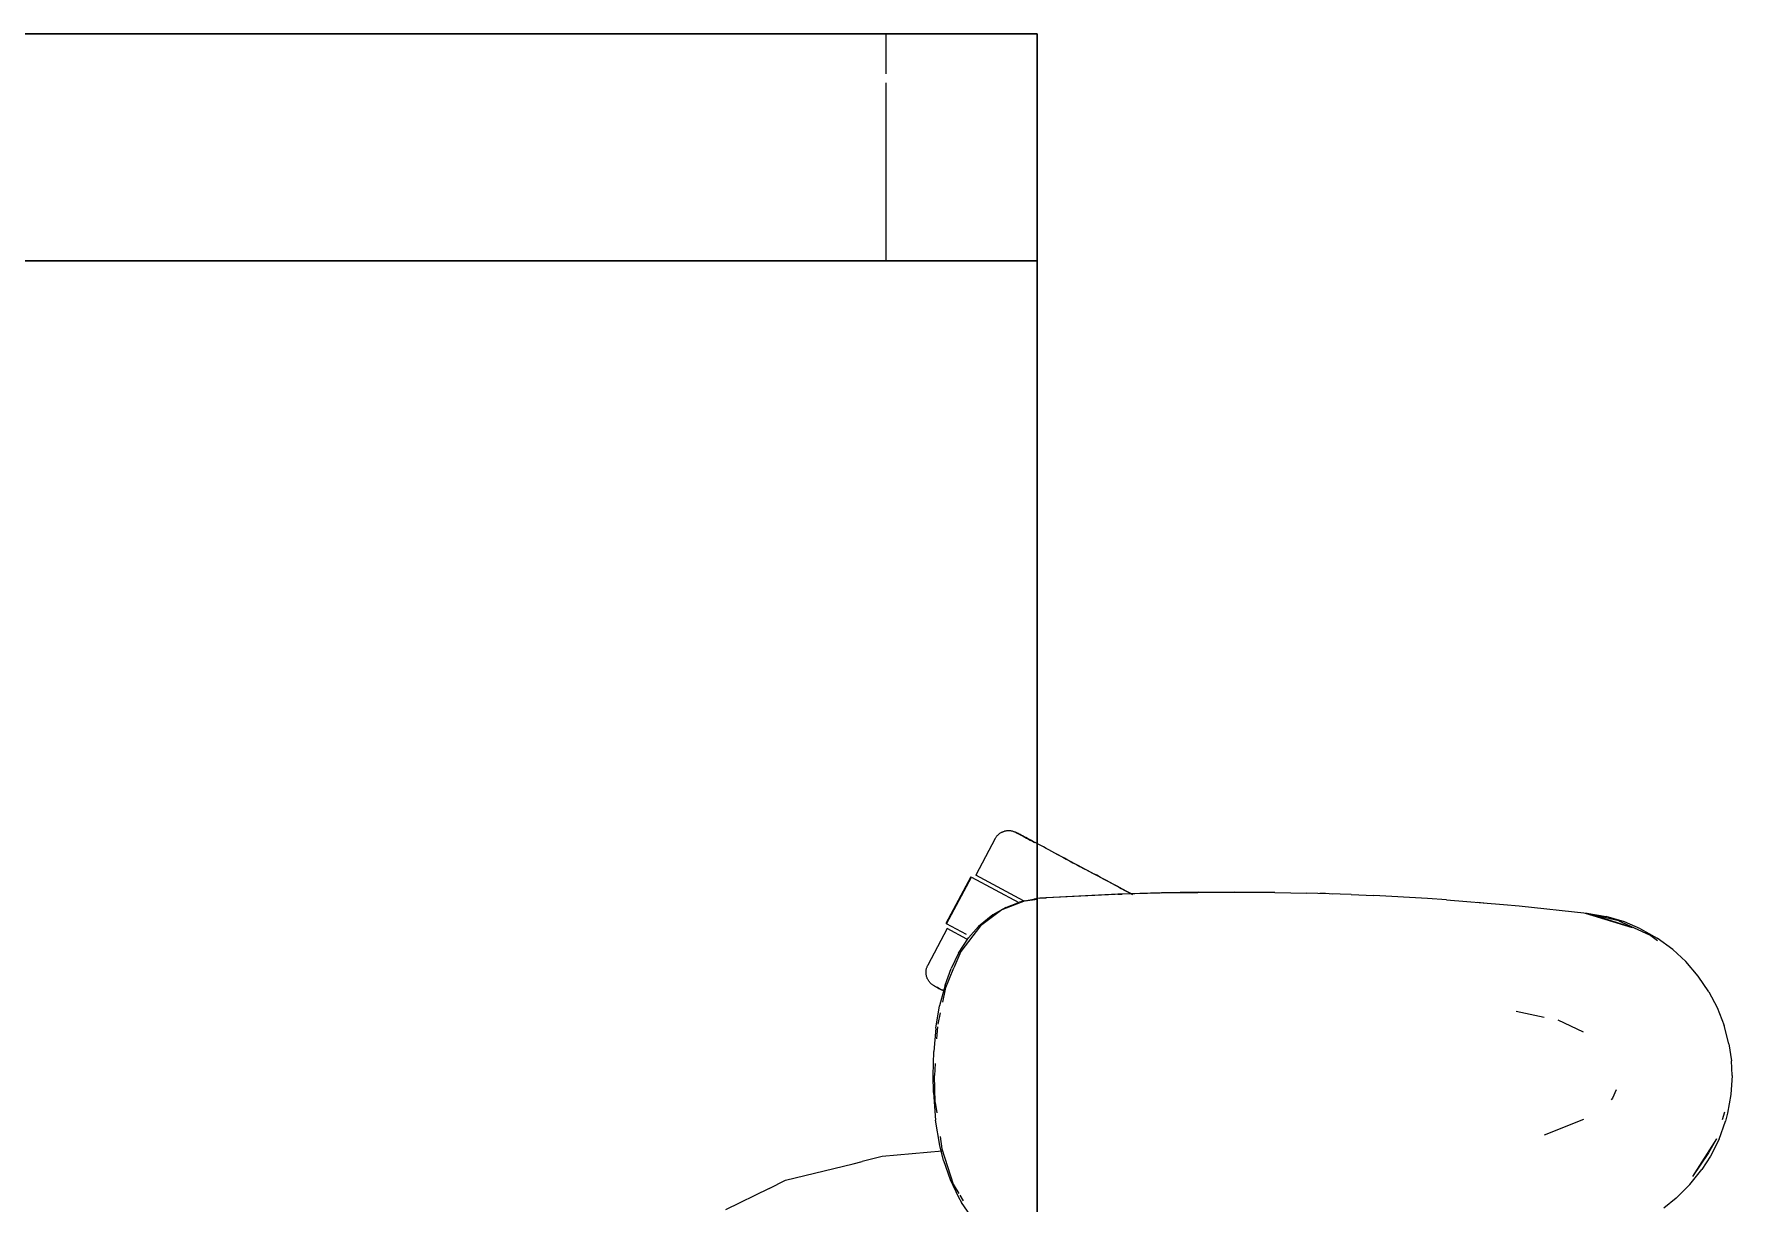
# Model space of a CAD drawing. Header units: millimetres. Extents: x 79795 to 317870, y -36033 to 97293.
# Drawn here: x 226031.5 to 226480.6, y 10690.5 to 10999.8 of the extents above; entities that cross this region are included whole.
import ezdxf

# ---------------------------------------------------------------- set-up
doc = ezdxf.new("R2010")
doc.units = ezdxf.units.MM
doc.header["$MEASUREMENT"] = 0
doc.layers.add('G-IMPT', color=8, linetype='CONTINUOUS', lineweight=9)
doc.layers.add('I-FURN', color=8, linetype='CONTINUOUS', lineweight=9)

msp = doc.modelspace()

# ---------------------------------------------------------------- linework, layer by layer
at = {"layer": 'G-IMPT'}
for p, q in [((226293.66, 10770.46), (226287.47, 10768.05)), ((226288.5, 10768.72), (226292.14, 10770.11)), ((226293.49, 10770.48), (226292.14, 10770.11)), ((226293.49, 10770.48), (226295.88, 10770.92)), ((226293.66, 10770.46), (226296.83, 10770.94)), ((226297.53, 10771.18), (226295.88, 10770.92)), ((226319.31, 10772.26), (226297.53, 10771.18)), ((226318.1, 10772.22), (226297.53, 10771.18)), ((226297.53, 10771.18), (226299.13, 10771.29)), ((226319.31, 10772.26), (226299.13, 10771.29)), ((226339.5, 10772.73), (226318.1, 10772.22)), ((226329.66, 10772.57), (226318.1, 10772.22)), ((226318.1, 10772.22), (226319.31, 10772.26)), ((226339.5, 10772.73), (226319.31, 10772.26)), ((226329.66, 10772.57), (226348.89, 10772.77)), ((226339.5, 10772.73), (226329.66, 10772.57)), ((226359.68, 10772.68), (226329.66, 10772.57)), ((226337.46, 10772.71), (226335.55, 10772.64)), ((226340.4, 10772.68), (226337.46, 10772.71)), ((226359.68, 10772.68), (226339.5, 10772.73)), ((226359.68, 10772.68), (226348.89, 10772.77)), ((226359.68, 10772.68), (226368.1, 10772.52)), ((226379.86, 10772.13), (226368.1, 10772.52)), ((226373.04, 10772.38), (226371.54, 10772.39)), ((226374.97, 10772.27), (226373.04, 10772.38)), ((226379.86, 10772.13), (226385.88, 10771.87)), ((226400.02, 10771.06), (226385.88, 10771.87)), ((226405.11, 10770.74), (226400.02, 10771.06)), ((226405.11, 10770.74), (226420.17, 10769.49)), ((226413.29, 10770.09), (226414.97, 10769.92)), ((226285.06, 10766.76), (226281.32, 10763.68)), ((226287.47, 10768.05), (226281.84, 10763.88)), ((226288.5, 10768.72), (226285.06, 10766.76)), ((226420.17, 10769.49), (226424.3, 10769.14)), ((226424.3, 10769.14), (226442.22, 10767.24)), ((226441.71, 10767.24), (226454.17, 10763.41)), ((226441.71, 10767.24), (226445.03, 10766.32)), ((226442.22, 10767.24), (226447.27, 10766.34)), ((226450.68, 10765.2), (226442.28, 10767.11)), ((226454.17, 10763.41), (226445.03, 10766.32)), ((226452.13, 10764.88), (226447.27, 10766.34)), ((226281.84, 10763.88), (226276.63, 10757.09)), ((226278.66, 10760.64), (226281.32, 10763.68)), ((226450.68, 10765.2), (226458.74, 10761.46)), ((226456.37, 10763.07), (226452.13, 10764.88)), ((226456.37, 10763.07), (226460.81, 10760.55)), ((226460.85, 10759.86), (226458.74, 10761.46)), ((226276, 10756.6), (226274.02, 10752.52)), ((226276.63, 10757.09), (226274.79, 10752.7)), ((226276, 10756.6), (226278.66, 10760.64)), ((226464.89, 10757.56), (226460.81, 10760.55)), ((226464.89, 10757.56), (226468.33, 10754.39)), ((226272.43, 10748.19), (226274.02, 10752.52)), ((226272.46, 10747.07), (226274.79, 10752.7)), ((226471.65, 10750.56), (226468.33, 10754.39)), ((226272.43, 10748.19), (226271, 10742.71)), ((226474.48, 10746.39), (226471.65, 10750.56)), ((226272.46, 10747.07), (226271.75, 10743.61)), ((226474.48, 10746.39), (226476.67, 10742.23)), ((226270, 10736.78), (226271, 10742.71)), ((226271.19, 10740.86), (226270.56, 10737.81)), ((226423.51, 10741.27), (226430.94, 10739.7)), ((226441.34, 10735.67), (226434.56, 10738.93)), ((226476.67, 10742.23), (226478.51, 10737.52)), ((226270, 10736.78), (226269.44, 10730.63)), ((226270.42, 10737.11), (226270.22, 10733.91)), ((226479.77, 10732.65), (226478.51, 10737.52)), ((226269.26, 10724.29), (226269.44, 10730.63)), ((226479.77, 10732.65), (226480.42, 10728.14)), ((226269.82, 10727.4), (226269.63, 10724.29)), ((226480.59, 10724.29), (226480.42, 10728.14)), ((226269.35, 10719.78), (226269.26, 10724.29)), ((226269.86, 10717.12), (226269.63, 10724.29)), ((226449.97, 10720.46), (226448.96, 10718.24)), ((226480.59, 10724.29), (226480.29, 10719.25)), ((226269.35, 10719.78), (226269.92, 10712.47)), ((226269.86, 10717.12), (226270.26, 10714.34)), ((226448.96, 10718.24), (226448.66, 10717.79)), ((226480.29, 10719.25), (226479.41, 10714.3)), ((226271.04, 10705.7), (226269.92, 10712.47)), ((226431.01, 10708.57), (226441.43, 10712.71)), ((226477.14, 10707.4), (226478.85, 10712.17)), ((226478.05, 10712.61), (226478.67, 10714.64)), ((226479.41, 10714.3), (226478.85, 10712.17)), ((226271.13, 10708.15), (226271.59, 10704.86)), ((226476.49, 10707.49), (226470.17, 10697.54)), ((226476.49, 10707.49), (226474.33, 10703.82)), ((226477.14, 10707.4), (226474.9, 10702.89)), ((226255.84, 10702.8), (226250.55, 10701.5)), ((226271.72, 10704.24), (226255.84, 10702.8)), ((226272.02, 10701.78), (226271.04, 10705.7)), ((226271.59, 10704.86), (226274.62, 10695.47)), ((226474.33, 10703.82), (226470.17, 10697.54)), ((226474.9, 10702.89), (226472.63, 10699.34)), ((226230.24, 10696.52), (226248.18, 10700.92)), ((226248.18, 10700.92), (226250.55, 10701.5)), ((226272.02, 10701.78), (226273.76, 10696.69)), ((226469.44, 10695.37), (226472.63, 10699.34)), ((226225.88, 10694.37), (226214.41, 10688.72)), ((226225.88, 10694.37), (226230.24, 10696.52)), ((226273.76, 10696.69), (226275.96, 10692.05)), ((226274.62, 10695.47), (226276.09, 10693.02)), ((226469.44, 10695.37), (226465.84, 10691.82)), ((226275.96, 10692.05), (226276.77, 10690.68)), ((226276.37, 10692.55), (226277.23, 10691.11)), ((226279.21, 10687.22), (226276.77, 10690.68)), ((226465.84, 10691.82), (226462.53, 10689.19))]:
    msp.add_line(p, q, dxfattribs=at)
at = {"layer": 'I-FURN'}
for p, q in [((225496.83, 10999.83), (226296.83, 10999.83)), ((226296.83, 10999.83), (225496.83, 10999.83)), ((225496.83, 10999.83), (226296.83, 10999.83)), ((226256.83, 10999.83), (225536.83, 10999.83)), ((226296.83, 10999.83), (226256.83, 10999.83)), ((226256.83, 10989.25), (226256.83, 10999.83)), ((226256.83, 10989.25), (226256.83, 10999.83)), ((226296.83, 10939.83), (226296.83, 10999.83)), ((226296.83, 10999.83), (226296.83, 10939.83)), ((226296.83, 9399.83), (226296.83, 10999.83)), ((226296.83, 10999.83), (226296.83, 9399.83)), ((226256.83, 10939.83), (226256.83, 10986.93)), ((226256.83, 10939.83), (226256.83, 10986.93)), ((225536.83, 10939.83), (226256.83, 10939.83)), ((226296.83, 10939.83), (225861.83, 10939.83)), ((226256.83, 10939.83), (226296.83, 10939.83)), ((226286.25, 10787.71), (226286.36, 10787.83)), ((226286.36, 10787.83), (226286.47, 10787.94)), ((226286.47, 10787.94), (226286.59, 10788.05)), ((226286.59, 10788.05), (226286.71, 10788.16)), ((226286.71, 10788.16), (226286.84, 10788.25)), ((226286.84, 10788.25), (226286.97, 10788.35)), ((226286.97, 10788.35), (226287.11, 10788.44)), ((226287.11, 10788.44), (226287.25, 10788.52)), ((226287.25, 10788.52), (226287.39, 10788.6)), ((226287.39, 10788.6), (226287.53, 10788.67)), ((226287.53, 10788.67), (226287.68, 10788.74)), ((226287.68, 10788.74), (226287.83, 10788.8)), ((226287.83, 10788.8), (226287.98, 10788.85)), ((226287.98, 10788.85), (226288.13, 10788.9)), ((226288.13, 10788.9), (226288.29, 10788.94)), ((226288.29, 10788.94), (226288.45, 10788.97)), ((226288.45, 10788.97), (226288.6, 10789)), ((226288.6, 10789), (226288.76, 10789.03)), ((226288.76, 10789.03), (226288.92, 10789.04)), ((226288.92, 10789.04), (226289.09, 10789.05)), ((226289.09, 10789.05), (226289.25, 10789.06)), ((226289.25, 10789.06), (226289.41, 10789.05)), ((226289.41, 10789.05), (226289.57, 10789.04)), ((226289.57, 10789.04), (226289.73, 10789.03)), ((226289.73, 10789.03), (226289.89, 10789.01)), ((226289.89, 10789.01), (226290.05, 10788.98)), ((226290.05, 10788.98), (226290.2, 10788.94)), ((226290.2, 10788.94), (226290.36, 10788.9)), ((226290.36, 10788.9), (226290.51, 10788.85)), ((226290.51, 10788.85), (226290.67, 10788.8)), ((226290.67, 10788.8), (226290.82, 10788.74)), ((226290.82, 10788.74), (226290.96, 10788.68)), ((226290.96, 10788.68), (226291.11, 10788.61)), ((226291.11, 10788.61), (226291.15, 10788.59)), ((226291.15, 10788.59), (226291.17, 10788.57)), ((226291.15, 10788.58), (226291.15, 10788.59)), ((226291.19, 10788.56), (226291.15, 10788.58)), ((226291.17, 10788.57), (226291.23, 10788.54)), ((226291.28, 10788.52), (226291.19, 10788.56)), ((226291.23, 10788.54), (226291.33, 10788.49)), ((226291.4, 10788.45), (226291.28, 10788.52)), ((226291.33, 10788.49), (226291.47, 10788.41)), ((226291.56, 10788.37), (226291.4, 10788.45)), ((226291.47, 10788.41), (226291.65, 10788.32)), ((226291.76, 10788.26), (226291.56, 10788.37)), ((226291.65, 10788.32), (226291.87, 10788.2)), ((226292, 10788.13), (226291.76, 10788.26)), ((226291.87, 10788.2), (226292.13, 10788.06)), ((226292.28, 10787.98), (226292, 10788.13)), ((226292.13, 10788.06), (226292.42, 10787.91)), ((226292.6, 10787.81), (226292.28, 10787.98)), ((226292.42, 10787.91), (226292.76, 10787.73)), ((226285.7, 10786.92), (226280.55, 10777.23)), ((226285.7, 10786.92), (226285.78, 10787.06)), ((226285.78, 10787.06), (226285.86, 10787.2)), ((226285.86, 10787.2), (226285.95, 10787.33)), ((226285.95, 10787.33), (226286.04, 10787.46)), ((226286.04, 10787.46), (226286.14, 10787.59)), ((226286.14, 10787.59), (226286.25, 10787.71)), ((226292.96, 10787.62), (226292.6, 10787.81)), ((226292.76, 10787.73), (226293.13, 10787.53)), ((226293.35, 10787.41), (226292.96, 10787.62)), ((226293.13, 10787.53), (226293.54, 10787.31)), ((226293.78, 10787.19), (226293.35, 10787.41)), ((226293.54, 10787.31), (226293.99, 10787.07)), ((226294.24, 10786.94), (226293.78, 10787.19)), ((226293.99, 10787.07), (226294.47, 10786.82)), ((226294.74, 10786.67), (226294.24, 10786.94)), ((226294.47, 10786.82), (226294.99, 10786.54)), ((226295.28, 10786.39), (226294.74, 10786.67)), ((226294.99, 10786.54), (226295.54, 10786.25)), ((226295.85, 10786.09), (226295.28, 10786.39)), ((226295.54, 10786.25), (226296.12, 10785.94)), ((226296.45, 10785.77), (226295.85, 10786.09)), ((226297.08, 10785.43), (226296.45, 10785.77)), ((226297.75, 10785.08), (226297.08, 10785.43)), ((226298.44, 10784.71), (226297.75, 10785.08)), ((226299.16, 10784.32), (226298.44, 10784.71)), ((226299.91, 10783.92), (226299.16, 10784.32)), ((226300.69, 10783.51), (226299.91, 10783.92)), ((226301.49, 10783.09), (226300.69, 10783.51)), ((226302.32, 10782.65), (226301.49, 10783.09)), ((226301.87, 10782.88), (226302.7, 10782.44)), ((226303.16, 10782.2), (226302.32, 10782.65)), ((226302.7, 10782.44), (226303.56, 10781.99)), ((226304.03, 10781.73), (226303.16, 10782.2)), ((226303.56, 10781.99), (226304.44, 10781.52)), ((226304.92, 10781.26), (226304.03, 10781.73)), ((226304.44, 10781.52), (226305.33, 10781.04)), ((226305.82, 10780.78), (226304.92, 10781.26)), ((226305.33, 10781.04), (226306.25, 10780.56)), ((226306.75, 10780.29), (226305.82, 10780.78)), ((226306.25, 10780.56), (226307.18, 10780.06)), ((226307.68, 10779.79), (226306.75, 10780.29)), ((226307.18, 10780.06), (226308.12, 10779.56)), ((226308.64, 10779.29), (226307.68, 10779.79)), ((226308.12, 10779.56), (226309.08, 10779.05)), ((226309.6, 10778.77), (226308.64, 10779.29)), ((226309.08, 10779.05), (226310.05, 10778.54)), ((226279.25, 10776.79), (226272.68, 10764.43)), ((226272.85, 10764.34), (226279.42, 10776.7)), ((226279.42, 10776.7), (226291.93, 10770.05)), ((226293.21, 10770.5), (226280.55, 10777.23)), ((226310.57, 10778.26), (226309.6, 10778.77)), ((226310.05, 10778.54), (226311.02, 10778.02)), ((226311.56, 10777.73), (226310.57, 10778.26)), ((226311.02, 10778.02), (226312.01, 10777.49)), ((226312.55, 10777.21), (226311.56, 10777.73)), ((226312.01, 10777.49), (226313.01, 10776.96)), ((226313.54, 10776.68), (226312.55, 10777.21)), ((226313.01, 10776.96), (226314.01, 10776.43)), ((226314.55, 10776.14), (226313.54, 10776.68)), ((226314.01, 10776.43), (226315.01, 10775.9)), ((226315.55, 10775.61), (226314.55, 10776.14)), ((226315.01, 10775.9), (226316.01, 10775.36)), ((226316.56, 10775.08), (226315.55, 10775.61)), ((226316.01, 10775.36), (226317.02, 10774.83)), ((226317.56, 10774.54), (226316.56, 10775.08)), ((226317.02, 10774.83), (226318.02, 10774.3)), ((226318.56, 10774.01), (226317.56, 10774.54)), ((226318.02, 10774.3), (226319.02, 10773.76)), ((226319.56, 10773.48), (226318.56, 10774.01)), ((226319.02, 10773.76), (226320.02, 10773.23)), ((226320.56, 10772.95), (226319.56, 10773.48)), ((226320.02, 10773.23), (226321.01, 10772.71)), ((226321.54, 10772.42), (226320.56, 10772.95)), ((226321.01, 10772.71), (226322, 10772.18)), ((226273.04, 10763.11), (226267.89, 10753.42)), ((226278.14, 10761.52), (226272.85, 10764.34)), ((226278.23, 10760.35), (226273.04, 10763.11)), ((226267.43, 10751.84), (226267.44, 10752)), ((226267.44, 10752), (226267.46, 10752.16)), ((226267.46, 10752.16), (226267.49, 10752.32)), ((226267.49, 10752.32), (226267.53, 10752.48)), ((226267.53, 10752.48), (226267.57, 10752.63)), ((226267.57, 10752.63), (226267.62, 10752.79)), ((226267.62, 10752.79), (226267.67, 10752.94)), ((226267.67, 10752.94), (226267.73, 10753.09)), ((226267.73, 10753.09), (226267.79, 10753.24)), ((226267.79, 10753.24), (226267.86, 10753.38)), ((226267.86, 10753.38), (226267.89, 10753.42)), ((226267.41, 10751.52), (226267.42, 10751.68)), ((226267.42, 10751.36), (226267.41, 10751.52)), ((226267.42, 10751.68), (226267.43, 10751.84)), ((226267.43, 10751.2), (226267.42, 10751.36)), ((226267.44, 10751.04), (226267.43, 10751.2)), ((226267.47, 10750.88), (226267.44, 10751.04)), ((226267.5, 10750.72), (226267.47, 10750.88)), ((226267.53, 10750.56), (226267.5, 10750.72)), ((226267.57, 10750.41), (226267.53, 10750.56)), ((226267.62, 10750.25), (226267.57, 10750.41)), ((226267.67, 10750.1), (226267.62, 10750.25)), ((226267.73, 10749.95), (226267.67, 10750.1)), ((226267.8, 10749.8), (226267.73, 10749.95)), ((226267.87, 10749.66), (226267.8, 10749.8)), ((226267.95, 10749.52), (226267.87, 10749.66)), ((226268.03, 10749.38), (226267.95, 10749.52)), ((226268.12, 10749.25), (226268.03, 10749.38)), ((226268.22, 10749.11), (226268.12, 10749.25)), ((226268.32, 10748.99), (226268.22, 10749.11)), ((226268.42, 10748.86), (226268.32, 10748.99)), ((226268.53, 10748.75), (226268.42, 10748.86)), ((226268.64, 10748.63), (226268.53, 10748.75)), ((226268.76, 10748.52), (226268.64, 10748.63)), ((226268.88, 10748.42), (226268.76, 10748.52)), ((226269.01, 10748.32), (226268.88, 10748.42)), ((226269.14, 10748.22), (226269.01, 10748.32)), ((226269.27, 10748.13), (226269.14, 10748.22)), ((226269.41, 10748.05), (226269.27, 10748.13)), ((226269.55, 10747.97), (226269.41, 10748.05)), ((226269.56, 10747.97), (226269.55, 10747.97)), ((226269.55, 10747.97), (226269.57, 10747.96)), ((226269.6, 10747.94), (226269.56, 10747.97)), ((226269.57, 10747.96), (226269.63, 10747.93)), ((226269.68, 10747.9), (226269.6, 10747.94)), ((226269.63, 10747.93), (226269.73, 10747.87)), ((226269.8, 10747.84), (226269.68, 10747.9)), ((226269.73, 10747.87), (226269.87, 10747.8)), ((226269.96, 10747.75), (226269.8, 10747.84)), ((226269.87, 10747.8), (226270.05, 10747.7)), ((226270.17, 10747.64), (226269.96, 10747.75)), ((226270.05, 10747.7), (226270.27, 10747.59)), ((226270.41, 10747.51), (226270.17, 10747.64)), ((226270.27, 10747.59), (226270.53, 10747.45)), ((226270.69, 10747.37), (226270.41, 10747.51)), ((226270.53, 10747.45), (226270.83, 10747.29)), ((226271, 10747.2), (226270.69, 10747.37)), ((226270.83, 10747.29), (226271.16, 10747.11)), ((226271.36, 10747.01), (226271, 10747.2)), ((226271.16, 10747.11), (226271.54, 10746.91)), ((226271.75, 10746.8), (226271.36, 10747.01)), ((226271.54, 10746.91), (226271.95, 10746.7)), ((226272.18, 10746.57), (226271.75, 10746.8))]:
    msp.add_line(p, q, dxfattribs=at)

doc.saveas('drawing.dxf')
